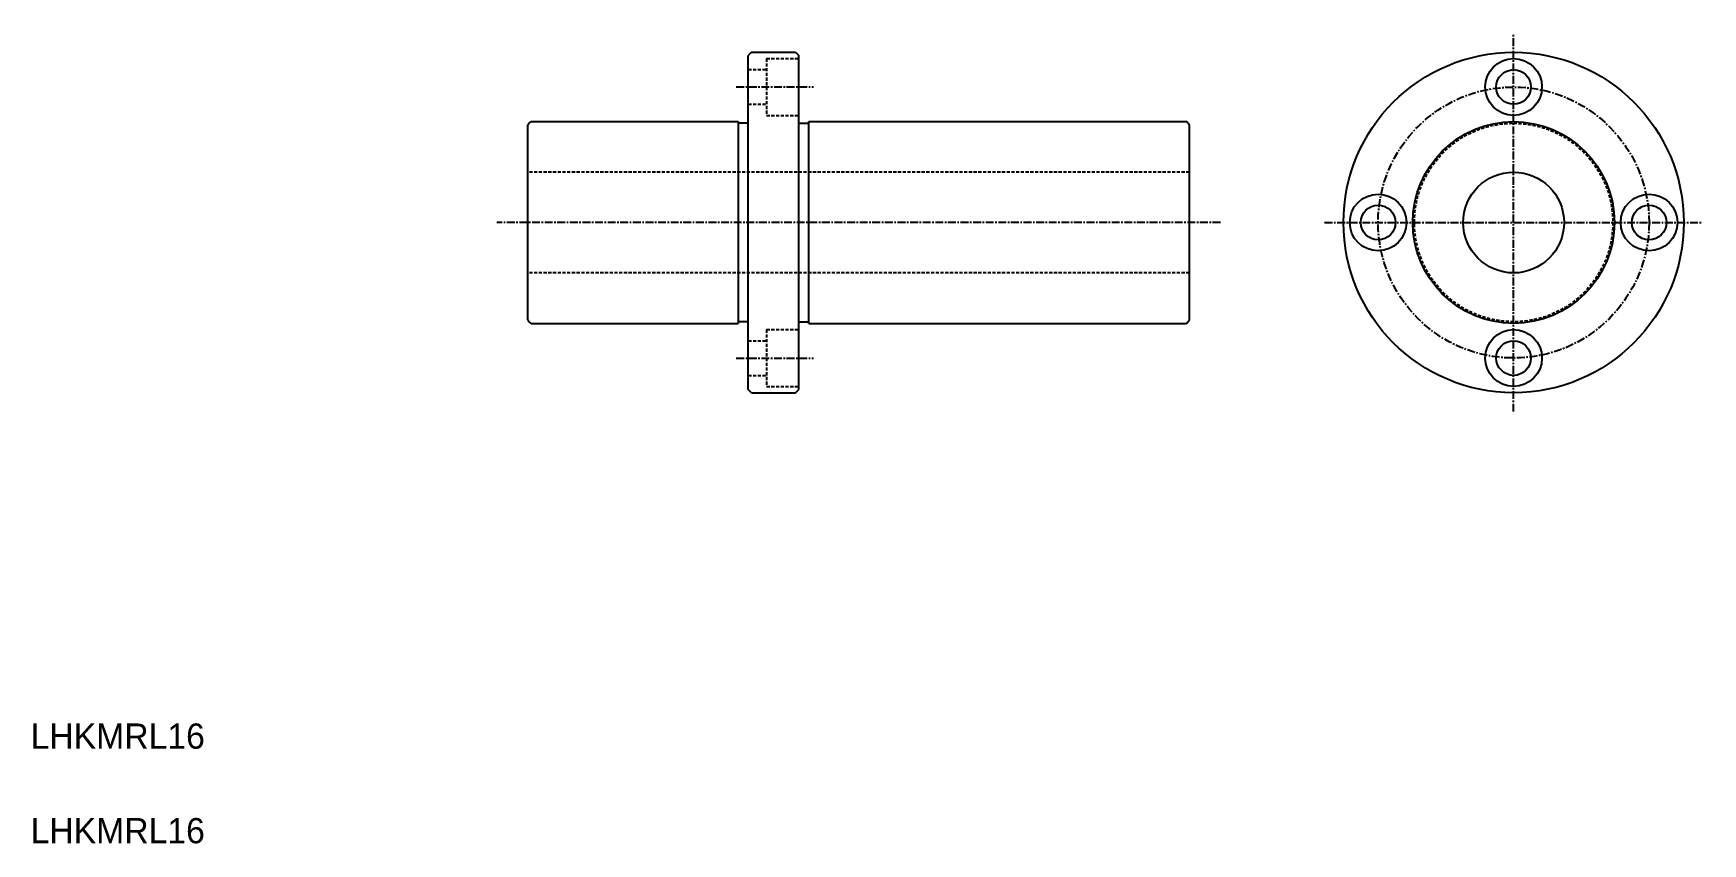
# Model space of a CAD drawing. Extents: x 10 to 275, y 10 to 138.
import ezdxf

# ---------------------------------------------------------------- set-up
doc = ezdxf.new("R2010")
doc.units = 0
doc.linetypes.add('CENTER', pattern=[2, 1.25, -0.25, 0.25, -0.25])
doc.linetypes.add('DASHED', pattern=[0.75, 0.5, -0.25])
doc.layers.get('0').update_dxf_attribs({"linetype": 'CONTINUOUS'})
doc.layers.add('CENTER', color=1, linetype='CENTER')

msp = doc.modelspace()

# ---------------------------------------------------------------- linework, layer by layer
at = {"color": 7, "linetype": 'CONTINUOUS'}
for p, q in [((124.4, 135.48), (123.9, 134.98)), ((124.4, 135.48), (131.4, 135.48)), ((131.4, 135.48), (131.9, 134.98)), ((123.9, 81.98), (123.9, 134.98)), ((131.9, 81.98), (131.9, 134.98)), ((88.9, 93.03), (88.9, 123.94)), ((89.44, 124.48), (122.3, 124.48)), ((122.3, 124.48), (122.3, 92.48)), ((123.9, 124.23), (122.3, 124.23)), ((131.9, 124.23), (133.5, 124.23)), ((133.5, 124.48), (193.35, 124.48)), ((133.5, 92.48), (133.5, 124.48)), ((193.9, 93.03), (193.9, 123.94)), ((123.9, 92.73), (122.3, 92.73)), ((131.9, 92.73), (133.5, 92.73)), ((89.44, 92.48), (122.3, 92.48)), ((133.5, 92.48), (193.35, 92.48)), ((124.4, 81.48), (123.9, 81.98)), ((124.4, 81.48), (131.4, 81.48)), ((131.4, 81.48), (131.9, 81.98))]:
    msp.add_line(p, q, dxfattribs=at)
at = {"color": 3, "linetype": 'DASHED'}
for p, q in [((123.9, 132.73), (126.8, 132.73)), ((126.8, 134.48), (126.8, 125.48)), ((126.8, 134.48), (131.9, 134.48)), ((123.9, 127.23), (126.8, 127.23)), ((126.8, 125.48), (131.9, 125.48)), ((193.9, 116.48), (88.9, 116.48)), ((193.9, 100.48), (88.9, 100.48)), ((126.8, 91.48), (126.8, 82.48)), ((126.8, 91.48), (131.9, 91.48)), ((123.9, 89.73), (126.8, 89.73)), ((123.9, 84.23), (126.8, 84.23)), ((126.8, 82.48), (131.9, 82.48))]:
    msp.add_line(p, q, dxfattribs=at)
at = {"color": 7, "linetype": 'CONTINUOUS'}
for centre, radius in [((245.35, 108.48), 27), ((245.35, 129.98), 4.5), ((245.35, 129.98), 2.75), ((245.35, 108.48), 16), ((245.35, 108.48), 8), ((223.85, 108.48), 4.5), ((266.85, 108.48), 4.5), ((223.85, 108.48), 2.75), ((266.85, 108.48), 2.75), ((245.35, 86.98), 4.5), ((245.35, 86.98), 2.75)]:
    msp.add_circle(centre, radius, dxfattribs=at)
at = {"color": 3, "linetype": 'DASHED'}
msp.add_circle((245.35, 108.48), 15.75, dxfattribs=at)
at = {"color": 7, "linetype": 'CONTINUOUS'}
for centre, start, end in [((90.05, 123.33), 117.7958, 152.2042), ((192.75, 123.33), 27.7958, 62.2042), ((90.05, 93.63), 207.7958, 242.2042), ((192.75, 93.63), 297.7958, 332.2042)]:
    msp.add_arc(centre, 1.3, start, end, dxfattribs=at)
at = {"layer": 'CENTER', "color": 1, "linetype": 'CENTER'}
for p, q in [((245.35, 78.48), (245.35, 138.48)), ((121.98, 129.98), (134.24, 129.98)), ((198.83, 108.48), (84, 108.48)), ((215.35, 108.48), (275.35, 108.48)), ((121.98, 86.98), (134.24, 86.98))]:
    msp.add_line(p, q, dxfattribs=at)
msp.add_circle((245.35, 108.48), 21.5, dxfattribs=at)

# ---------------------------------------------------------------- texts
at = {"color": 7, "linetype": 'CONTINUOUS'}
for p in [(10, 25), (10, 10)]:
    msp.add_text('LHKMRL16', height=4, dxfattribs=at).set_placement(p)

doc.saveas('drawing.dxf')
